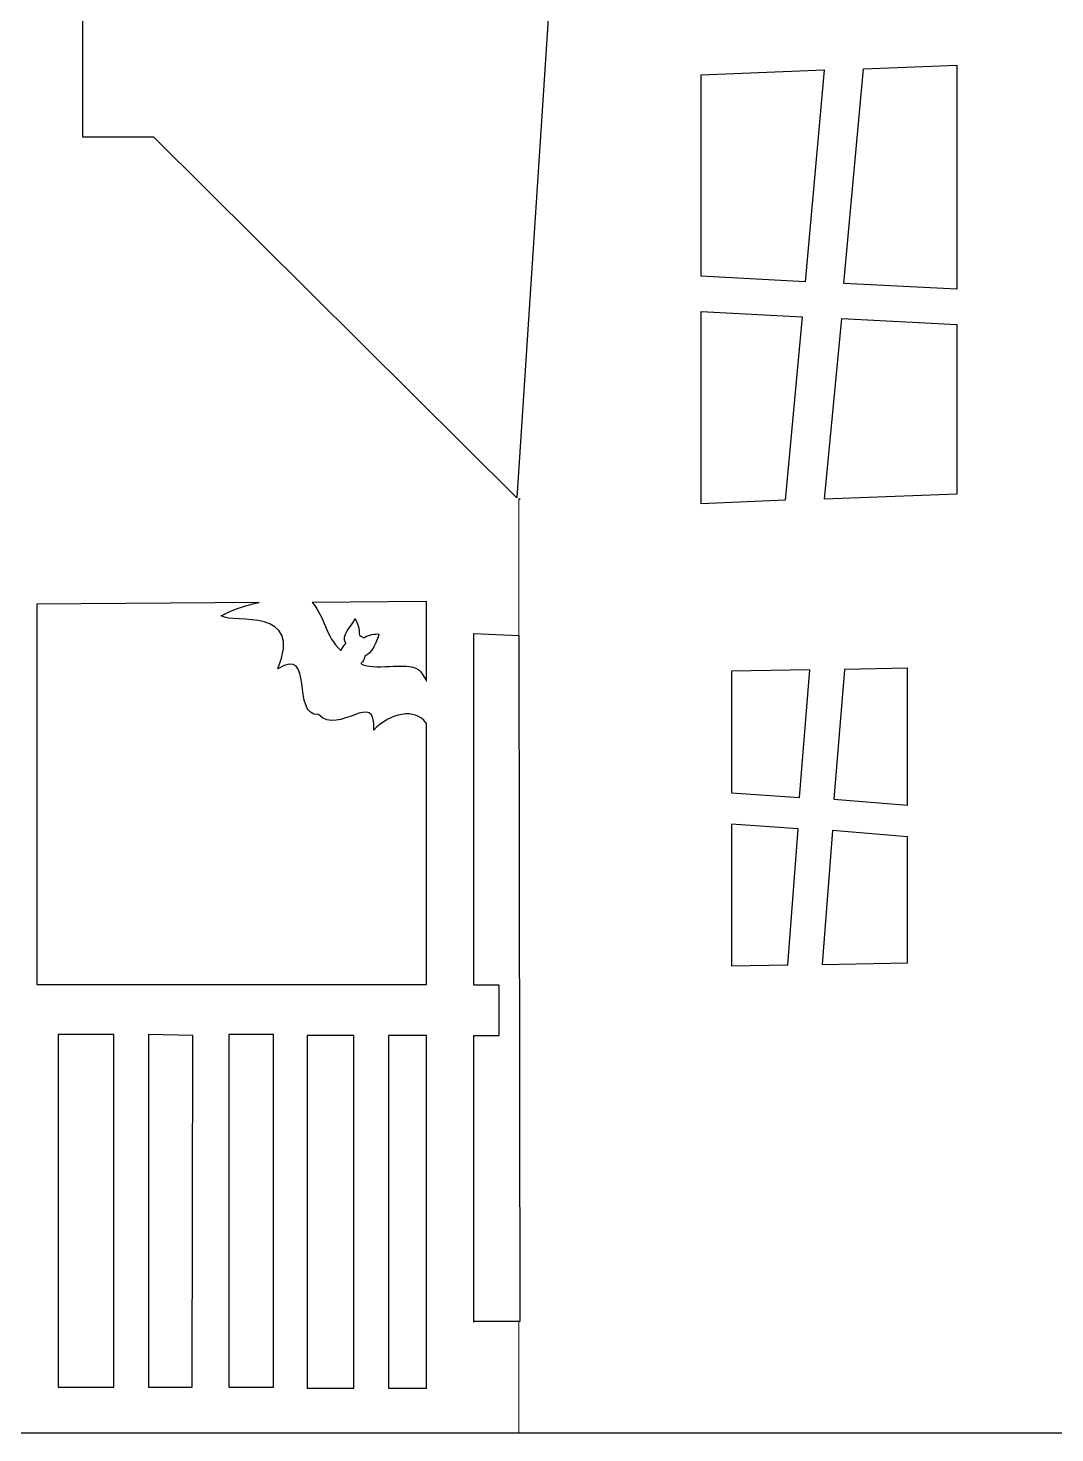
# Model space of a CAD drawing. Header units: centimetres. Extents: x -13.7 to 12.4, y -11.7 to 14.3.
# Drawn here: x -4.67 to 1.09, y 1.58 to 9.47 of the extents above; entities that cross this region are included whole.
import ezdxf

# ---------------------------------------------------------------- set-up
doc = ezdxf.new("R2010")
doc.units = ezdxf.units.CM
doc.header["$MEASUREMENT"] = 0
doc.layers.add('Layer 1', color=7, linetype='Continuous')

msp = doc.modelspace()

# ---------------------------------------------------------------- linework, layer by layer
at = {"layer": 'Layer 1', "color": 250}
for points, knots in [([(-11.33094, 1.58496), (-11.33094, 1.58496), (-11.33094, 2.21488), (-11.33094, 2.21488), (-11.33094, 2.21488), (-11.33094, 2.21488), (-10.29716, 2.21488), (-10.29716, 2.21488), (-10.29716, 2.21488), (-10.29716, 2.21488), (-10.37336, 6.00964), (-10.37336, 6.00964), (-10.37336, 6.00964), (-10.37336, 6.00964), (-10.62736, 6.00964), (-10.62736, 6.00964), (-10.62736, 6.00964), (-10.62736, 6.00964), (-11.3284, 6.00456), (-11.3284, 6.00456), (-11.3284, 6.00456), (-11.3284, 6.00456), (-11.3284, 6.81482), (-11.3284, 6.81482), (-11.3284, 6.81482), (-11.3284, 6.81482), (-10.61466, 6.81482), (-10.61466, 6.81482), (-10.61466, 6.81482), (-10.61466, 6.81482), (-8.60806, 8.85698), (-8.60806, 8.85698), (-8.60806, 8.85698), (-8.60806, 8.85698), (-8.20674, 8.85698), (-8.20674, 8.85698), (-8.20674, 8.85698), (-8.20674, 8.85698), (-8.20674, 10.63752), (-8.20674, 10.63752), (-8.20674, 10.63752), (-8.20674, 10.63752), (-8.636, 10.63498), (-8.636, 10.63498), (-8.636, 10.63498), (-8.636, 10.63498), (-6.27126, 14.19606), (-6.27126, 14.19606), (-6.27126, 14.19606), (-6.27126, 14.19606), (-3.93192, 10.66546), (-3.93192, 10.66546), (-3.93192, 10.66546), (-3.93192, 10.66546), (-4.36118, 10.66292), (-4.36118, 10.66292), (-4.36118, 10.66292), (-4.36118, 10.66292), (-4.36118, 8.85698), (-4.36118, 8.85698), (-4.36118, 8.85698), (-4.36118, 8.85698), (-3.9624, 8.85698), (-3.9624, 8.85698), (-3.9624, 8.85698), (-3.9624, 8.85698), (-1.92532, 6.8326), (-1.92532, 6.8326), (-1.92532, 6.8326), (-1.92532, 6.8326), (-1.7399, 9.69518), (-1.7399, 9.69518), (-1.7399, 9.69518), (-1.7399, 9.69518), (-1.8034, 9.74598), (-1.8034, 9.74598), (-1.8034, 9.74598), (-1.8034, 9.74598), (-2.12598, 9.8933), (-2.12598, 9.8933), (-2.12598, 9.8933), (-2.12598, 9.8933), (-1.21666, 10.37336), (-1.21666, 10.37336), (-1.21666, 10.37336), (-1.21666, 10.37336), (-1.4478, 10.6299), (-1.4478, 10.6299), (-1.4478, 10.6299), (-1.4478, 10.6299), (-0.5715, 11.06424), (-0.5715, 11.06424), (-0.5715, 11.06424), (-0.5715, 11.06424), (-0.78486, 11.30046), (-0.78486, 11.30046), (-0.78486, 11.30046), (-0.78486, 11.30046), (0.12192, 11.80846), (0.12192, 11.80846), (0.12192, 11.80846), (0.12192, 11.80846), (-0.07112, 12.02182), (-0.07112, 12.02182), (-0.07112, 12.02182), (-0.07112, 12.02182), (0.42926, 12.34948), (0.42926, 12.34948), (0.42926, 12.34948), (0.42926, 12.34948), (-0.1016, 12.69746), (-0.1016, 12.69746), (-0.1016, 12.69746), (-0.1016, 12.69746), (-0.0635, 13.18514), (-0.0635, 13.18514), (-0.0635, 13.18514), (-0.0635, 13.18514), (0.08382, 13.79474), (0.08382, 13.79474), (0.08382, 13.79474), (0.08382, 13.79474), (-0.26162, 13.91666), (-0.26162, 13.91666), (-0.26162, 13.91666), (-0.26162, 13.91666), (0.57404, 14.28242), (0.57404, 14.28242), (0.57404, 14.28242), (0.57404, 14.28242), (0.84582, 13.67282), (0.84582, 13.67282), (0.84582, 13.67282), (0.84582, 13.67282), (0.45212, 13.79474), (0.45212, 13.79474), (0.45212, 13.79474), (0.45212, 13.79474), (0.3302, 13.06322), (0.3302, 13.06322), (0.3302, 13.06322), (0.3302, 13.06322), (0.86614, 12.6365), (0.86614, 12.6365), (0.86614, 12.6365), (0.86614, 12.6365), (0.93726, 12.68222), (0.93726, 12.68222), (0.93726, 12.68222), (0.93726, 12.68222), (0.7874, 12.84986), (0.7874, 12.84986), (0.7874, 12.84986), (0.7874, 12.84986), (1.75768, 13.55852), (1.75768, 13.55852), (1.75768, 13.55852), (1.75768, 13.55852), (1.48844, 13.61186), (1.48844, 13.61186), (1.48844, 13.61186), (1.48844, 13.61186), (2.35966, 14.20114), (2.35966, 14.20114), (2.35966, 14.20114), (2.35966, 14.20114), (3.23088, 13.61186), (3.23088, 13.61186), (3.23088, 13.61186), (3.23088, 13.61186), (2.96164, 13.55852), (2.96164, 13.55852), (2.96164, 13.55852), (2.96164, 13.55852), (3.93192, 12.84986), (3.93192, 12.84986), (3.93192, 12.84986), (3.93192, 12.84986), (3.78206, 12.68222), (3.78206, 12.68222), (3.78206, 12.68222), (3.78206, 12.68222), (4.79552, 12.02182), (4.79552, 12.02182), (4.79552, 12.02182), (4.79552, 12.02182), (4.60248, 11.80846), (4.60248, 11.80846), (4.60248, 11.80846), (4.60248, 11.80846), (5.50926, 11.30046), (5.50926, 11.30046), (5.50926, 11.30046), (5.50926, 11.30046), (5.2959, 11.06424), (5.2959, 11.06424), (5.2959, 11.06424), (5.2959, 11.06424), (6.1722, 10.6299), (6.1722, 10.6299), (6.1722, 10.6299), (6.1722, 10.6299), (5.94106, 10.37336), (5.94106, 10.37336), (5.94106, 10.37336), (5.94106, 10.37336), (6.85038, 9.8933), (6.85038, 9.8933), (6.85038, 9.8933), (6.85038, 9.8933), (6.5278, 9.74598), (6.5278, 9.74598), (6.5278, 9.74598), (6.5278, 9.74598), (6.73354, 6.30936), (6.73354, 6.30936), (6.73354, 6.30936), (6.73354, 6.30936), (6.5278, 1.58496), (6.5278, 1.58496), (6.5278, 1.58496), (0.65786, 1.58496), (-5.46354, 1.58496), (-11.33348, 1.58496), (-11.33348, 1.58496), (-11.33348, 1.58496), (-11.33094, 1.58496), (-11.33094, 1.58496)], [0, 0, 0, 0, 0.0172414, 0.0172414, 0.0172414, 0.0172414, 0.0344828, 0.0344828, 0.0344828, 0.0344828, 0.0517241, 0.0517241, 0.0517241, 0.0517241, 0.0689655, 0.0689655, 0.0689655, 0.0689655, 0.0862069, 0.0862069, 0.0862069, 0.0862069, 0.1034483, 0.1034483, 0.1034483, 0.1034483, 0.1206897, 0.1206897, 0.1206897, 0.1206897, 0.137931, 0.137931, 0.137931, 0.137931, 0.1551724, 0.1551724, 0.1551724, 0.1551724, 0.1724138, 0.1724138, 0.1724138, 0.1724138, 0.1896552, 0.1896552, 0.1896552, 0.1896552, 0.2068966, 0.2068966, 0.2068966, 0.2068966, 0.2241379, 0.2241379, 0.2241379, 0.2241379, 0.2413793, 0.2413793, 0.2413793, 0.2413793, 0.2586207, 0.2586207, 0.2586207, 0.2586207, 0.2758621, 0.2758621, 0.2758621, 0.2758621, 0.2931034, 0.2931034, 0.2931034, 0.2931034, 0.3103448, 0.3103448, 0.3103448, 0.3103448, 0.3275862, 0.3275862, 0.3275862, 0.3275862, 0.3448276, 0.3448276, 0.3448276, 0.3448276, 0.362069, 0.362069, 0.362069, 0.362069, 0.3793103, 0.3793103, 0.3793103, 0.3793103, 0.3965517, 0.3965517, 0.3965517, 0.3965517, 0.4137931, 0.4137931, 0.4137931, 0.4137931, 0.4310345, 0.4310345, 0.4310345, 0.4310345, 0.4482759, 0.4482759, 0.4482759, 0.4482759, 0.4655172, 0.4655172, 0.4655172, 0.4655172, 0.4827586, 0.4827586, 0.4827586, 0.4827586, 0.5, 0.5, 0.5, 0.5, 0.5172414, 0.5172414, 0.5172414, 0.5172414, 0.5344828, 0.5344828, 0.5344828, 0.5344828, 0.5517241, 0.5517241, 0.5517241, 0.5517241, 0.5689655, 0.5689655, 0.5689655, 0.5689655, 0.5862069, 0.5862069, 0.5862069, 0.5862069, 0.6034483, 0.6034483, 0.6034483, 0.6034483, 0.6206897, 0.6206897, 0.6206897, 0.6206897, 0.637931, 0.637931, 0.637931, 0.637931, 0.6551724, 0.6551724, 0.6551724, 0.6551724, 0.6724138, 0.6724138, 0.6724138, 0.6724138, 0.6896552, 0.6896552, 0.6896552, 0.6896552, 0.7068966, 0.7068966, 0.7068966, 0.7068966, 0.7241379, 0.7241379, 0.7241379, 0.7241379, 0.7413793, 0.7413793, 0.7413793, 0.7413793, 0.7586207, 0.7586207, 0.7586207, 0.7586207, 0.7758621, 0.7758621, 0.7758621, 0.7758621, 0.7931034, 0.7931034, 0.7931034, 0.7931034, 0.8103448, 0.8103448, 0.8103448, 0.8103448, 0.8275862, 0.8275862, 0.8275862, 0.8275862, 0.8448276, 0.8448276, 0.8448276, 0.8448276, 0.862069, 0.862069, 0.862069, 0.862069, 0.8793103, 0.8793103, 0.8793103, 0.8793103, 0.8965517, 0.8965517, 0.8965517, 0.8965517, 0.9137931, 0.9137931, 0.9137931, 0.9137931, 0.9310345, 0.9310345, 0.9310345, 0.9310345, 0.9482759, 0.9482759, 0.9482759, 0.9482759, 0.9655172, 0.9655172, 0.9655172, 0.9655172, 1, 1, 1, 1]), ([(-0.2032, 9.23544), (-0.2032, 9.23544), (-0.89154, 9.2075), (-0.89154, 9.2075), (-0.89154, 9.2075), (-0.89154, 9.2075), (-0.89154, 8.0772), (-0.89154, 8.0772), (-0.89154, 8.0772), (-0.89154, 8.0772), (-0.30988, 8.04418), (-0.30988, 8.04418), (-0.30988, 8.04418), (-0.30988, 8.04418), (-0.2032, 9.2329), (-0.2032, 9.2329), (-0.2032, 9.2329), (-0.2032, 9.2329), (-0.2032, 9.23544), (-0.2032, 9.23544)], [0, 0, 0, 0, 0.1666667, 0.1666667, 0.1666667, 0.1666667, 0.3333333, 0.3333333, 0.3333333, 0.3333333, 0.5, 0.5, 0.5, 0.5, 0.6666667, 0.6666667, 0.6666667, 0.6666667, 1, 1, 1, 1]), ([(0.54102, 9.26084), (0.54102, 9.26084), (0.01778, 9.24052), (0.01778, 9.24052), (0.01778, 9.24052), (0.01778, 9.24052), (-0.09144, 8.03656), (-0.09144, 8.03656), (-0.09144, 8.03656), (-0.09144, 8.03656), (0.54102, 8.00354), (0.54102, 8.00354), (0.54102, 8.00354), (0.54102, 8.00354), (0.54102, 9.26084), (0.54102, 9.26084)], [0, 0, 0, 0, 0.2, 0.2, 0.2, 0.2, 0.4, 0.4, 0.4, 0.4, 0.6, 0.6, 0.6, 0.6, 1, 1, 1, 1]), ([(-0.89154, 7.87908), (-0.89154, 7.87908), (-0.89154, 6.79958), (-0.89154, 6.79958), (-0.89154, 6.79958), (-0.89154, 6.79958), (-0.42164, 6.8199), (-0.42164, 6.8199), (-0.42164, 6.8199), (-0.42164, 6.8199), (-0.32512, 7.8486), (-0.32512, 7.8486), (-0.32512, 7.8486), (-0.32512, 7.8486), (-0.89154, 7.87908), (-0.89154, 7.87908)], [0, 0, 0, 0, 0.2, 0.2, 0.2, 0.2, 0.4, 0.4, 0.4, 0.4, 0.6, 0.6, 0.6, 0.6, 1, 1, 1, 1]), ([(-0.10414, 7.83844), (-0.10414, 7.83844), (-0.20066, 6.82498), (-0.20066, 6.82498), (-0.20066, 6.82498), (-0.20066, 6.82498), (0.54102, 6.85292), (0.54102, 6.85292), (0.54102, 6.85292), (0.54102, 6.85292), (0.54102, 7.80542), (0.54102, 7.80542), (0.54102, 7.80542), (0.54102, 7.80542), (-0.10414, 7.83844), (-0.10414, 7.83844)], [0, 0, 0, 0, 0.2, 0.2, 0.2, 0.2, 0.4, 0.4, 0.4, 0.4, 0.6, 0.6, 0.6, 0.6, 1, 1, 1, 1]), ([(-1.91262, 6.82498), (-1.91262, 6.82498), (-1.90754, 6.82498), (-1.90754, 6.82498), (-1.90754, 6.82498), (-1.90754, 6.82498), (-1.91262, 6.82498), (-1.91262, 6.82498)], [0, 0, 0, 0, 0.3333333, 0.3333333, 0.3333333, 0.3333333, 1, 1, 1, 1]), ([(-2.43332, 5.56768), (-2.43332, 5.56768), (-2.43332, 4.1021), (-2.43332, 4.1021), (-2.43332, 4.1021), (-2.43332, 4.1021), (-4.61772, 4.1021), (-4.61772, 4.1021), (-4.61772, 4.1021), (-4.61772, 4.1021), (-4.61772, 6.2357), (-4.61772, 6.2357), (-4.61772, 6.2357), (-4.61772, 6.2357), (-3.37058, 6.24586), (-3.37058, 6.24586), (-3.37058, 6.24586), (-3.46964, 6.223), (-3.54076, 6.1976), (-3.58394, 6.16966), (-3.58394, 6.16966), (-3.51028, 6.12394), (-3.12166, 6.22554), (-3.26644, 5.87248), (-3.26644, 5.87248), (-3.05562, 6.0071), (-3.19532, 5.60578), (-3.03784, 5.61594), (-3.03784, 5.61594), (-2.92354, 5.49402), (-2.71526, 5.7658), (-2.72796, 5.52958), (-2.72796, 5.52958), (-2.63906, 5.6261), (-2.49428, 5.65404), (-2.43586, 5.57022), (-2.43586, 5.57022), (-2.43586, 5.57022), (-2.43332, 5.56768), (-2.43332, 5.56768)], [0, 0, 0, 0, 0.0909091, 0.0909091, 0.0909091, 0.0909091, 0.1818182, 0.1818182, 0.1818182, 0.1818182, 0.2727273, 0.2727273, 0.2727273, 0.2727273, 0.3636364, 0.3636364, 0.3636364, 0.3636364, 0.4545455, 0.4545455, 0.4545455, 0.4545455, 0.5454545, 0.5454545, 0.5454545, 0.5454545, 0.6363636, 0.6363636, 0.6363636, 0.6363636, 0.7272727, 0.7272727, 0.7272727, 0.7272727, 0.8181818, 0.8181818, 0.8181818, 0.8181818, 1, 1, 1, 1]), ([(-2.43332, 6.24586), (-2.43332, 6.24586), (-2.43332, 5.8039), (-2.43332, 5.8039), (-2.43332, 5.8039), (-2.44856, 5.83692), (-2.46634, 5.85978), (-2.47904, 5.86994), (-2.47904, 5.86994), (-2.54508, 5.91312), (-2.73812, 5.85978), (-2.80162, 5.90296), (-2.80162, 5.90296), (-2.78638, 5.91566), (-2.7813, 5.92836), (-2.77876, 5.94614), (-2.77876, 5.94614), (-2.74066, 5.95376), (-2.71018, 6.02996), (-2.70002, 6.06806), (-2.70002, 6.06806), (-2.72288, 6.0706), (-2.75336, 6.06552), (-2.78384, 6.04774), (-2.78384, 6.04774), (-2.78384, 6.04774), (-2.80924, 6.06044), (-2.80924, 6.06044), (-2.80924, 6.06044), (-2.80924, 6.10108), (-2.8194, 6.13156), (-2.83464, 6.15442), (-2.83464, 6.15442), (-2.85242, 6.10616), (-2.91592, 6.06552), (-2.88544, 6.01472), (-2.88544, 6.01472), (-2.89052, 6.00964), (-2.90068, 5.99694), (-2.91338, 5.97662), (-2.91338, 5.97662), (-3.00228, 6.05536), (-3.00228, 6.16458), (-3.0734, 6.24586), (-3.0734, 6.24586), (-3.0734, 6.24586), (-2.43332, 6.25094), (-2.43332, 6.25094), (-2.43332, 6.25094), (-2.43332, 6.25094), (-2.43332, 6.24586), (-2.43332, 6.24586)], [0, 0, 0, 0, 0.0714286, 0.0714286, 0.0714286, 0.0714286, 0.1428571, 0.1428571, 0.1428571, 0.1428571, 0.2142857, 0.2142857, 0.2142857, 0.2142857, 0.2857143, 0.2857143, 0.2857143, 0.2857143, 0.3571429, 0.3571429, 0.3571429, 0.3571429, 0.4285714, 0.4285714, 0.4285714, 0.4285714, 0.5, 0.5, 0.5, 0.5, 0.5714286, 0.5714286, 0.5714286, 0.5714286, 0.6428571, 0.6428571, 0.6428571, 0.6428571, 0.7142857, 0.7142857, 0.7142857, 0.7142857, 0.7857143, 0.7857143, 0.7857143, 0.7857143, 0.8571429, 0.8571429, 0.8571429, 0.8571429, 1, 1, 1, 1]), ([(-2.16662, 2.2098), (-2.16662, 2.2098), (-1.91008, 2.2098), (-1.91008, 2.2098), (-1.91008, 2.2098), (-1.91008, 2.2098), (-1.91516, 6.06044), (-1.91516, 6.06044), (-1.91516, 6.06044), (-1.91516, 6.06044), (-2.16662, 6.0706), (-2.16662, 6.0706), (-2.16662, 6.0706), (-2.16662, 6.0706), (-2.16662, 4.09702), (-2.16662, 4.09702), (-2.16662, 4.09702), (-2.16662, 4.09702), (-2.02438, 4.09702), (-2.02438, 4.09702), (-2.02438, 4.09702), (-2.02438, 4.09702), (-2.02438, 3.81508), (-2.02438, 3.81508), (-2.02438, 3.81508), (-2.02438, 3.81508), (-2.16662, 3.81508), (-2.16662, 3.81508), (-2.16662, 3.81508), (-2.16662, 3.81508), (-2.16662, 2.20726), (-2.16662, 2.20726), (-2.16662, 2.20726), (-2.16662, 2.20726), (-2.16662, 2.2098), (-2.16662, 2.2098)], [0, 0, 0, 0, 0.1, 0.1, 0.1, 0.1, 0.2, 0.2, 0.2, 0.2, 0.3, 0.3, 0.3, 0.3, 0.4, 0.4, 0.4, 0.4, 0.5, 0.5, 0.5, 0.5, 0.6, 0.6, 0.6, 0.6, 0.7, 0.7, 0.7, 0.7, 0.8, 0.8, 0.8, 0.8, 1, 1, 1, 1]), ([(-0.72136, 5.85978), (-0.72136, 5.85978), (-0.28194, 5.8674), (-0.28194, 5.8674), (-0.28194, 5.8674), (-0.28194, 5.8674), (-0.34036, 5.15112), (-0.34036, 5.15112), (-0.34036, 5.15112), (-0.34036, 5.15112), (-0.72136, 5.17652), (-0.72136, 5.17652), (-0.72136, 5.17652), (-0.72136, 5.17652), (-0.72136, 5.85724), (-0.72136, 5.85724), (-0.72136, 5.85724), (-0.72136, 5.85724), (-0.72136, 5.85978), (-0.72136, 5.85978)], [0, 0, 0, 0, 0.1666667, 0.1666667, 0.1666667, 0.1666667, 0.3333333, 0.3333333, 0.3333333, 0.3333333, 0.5, 0.5, 0.5, 0.5, 0.6666667, 0.6666667, 0.6666667, 0.6666667, 1, 1, 1, 1]), ([(-0.0889, 5.86994), (-0.0889, 5.86994), (0.26416, 5.87756), (0.26416, 5.87756), (0.26416, 5.87756), (0.26416, 5.87756), (0.26416, 5.10794), (0.26416, 5.10794), (0.26416, 5.10794), (0.26416, 5.10794), (-0.14732, 5.14096), (-0.14732, 5.14096), (-0.14732, 5.14096), (-0.14732, 5.14096), (-0.0889, 5.8674), (-0.0889, 5.8674), (-0.0889, 5.8674), (-0.0889, 5.8674), (-0.0889, 5.86994), (-0.0889, 5.86994)], [0, 0, 0, 0, 0.1666667, 0.1666667, 0.1666667, 0.1666667, 0.3333333, 0.3333333, 0.3333333, 0.3333333, 0.5, 0.5, 0.5, 0.5, 0.6666667, 0.6666667, 0.6666667, 0.6666667, 1, 1, 1, 1]), ([(-0.34798, 4.97332), (-0.34798, 4.97332), (-0.4064, 4.21132), (-0.4064, 4.21132), (-0.4064, 4.21132), (-0.4064, 4.21132), (-0.72136, 4.20624), (-0.72136, 4.20624), (-0.72136, 4.20624), (-0.72136, 4.20624), (-0.72136, 5.00126), (-0.72136, 5.00126), (-0.72136, 5.00126), (-0.72136, 5.00126), (-0.34798, 4.97586), (-0.34798, 4.97586), (-0.34798, 4.97586), (-0.34798, 4.97586), (-0.34798, 4.97332), (-0.34798, 4.97332)], [0, 0, 0, 0, 0.1666667, 0.1666667, 0.1666667, 0.1666667, 0.3333333, 0.3333333, 0.3333333, 0.3333333, 0.5, 0.5, 0.5, 0.5, 0.6666667, 0.6666667, 0.6666667, 0.6666667, 1, 1, 1, 1]), ([(0.26416, 4.93014), (0.26416, 4.93014), (0.26416, 4.22402), (0.26416, 4.22402), (0.26416, 4.22402), (0.26416, 4.22402), (-0.21336, 4.21386), (-0.21336, 4.21386), (-0.21336, 4.21386), (-0.21336, 4.21386), (-0.15494, 4.9657), (-0.15494, 4.9657), (-0.15494, 4.9657), (-0.15494, 4.9657), (0.26416, 4.93014), (0.26416, 4.93014)], [0, 0, 0, 0, 0.2, 0.2, 0.2, 0.2, 0.4, 0.4, 0.4, 0.4, 0.6, 0.6, 0.6, 0.6, 1, 1, 1, 1]), ([(-4.49834, 1.8415), (-4.49834, 1.8415), (-4.49834, 3.82016), (-4.49834, 3.82016), (-4.49834, 3.82016), (-4.49834, 3.82016), (-4.18592, 3.82016), (-4.18592, 3.82016), (-4.18592, 3.82016), (-4.18592, 3.82016), (-4.18592, 1.8415), (-4.18592, 1.8415), (-4.18592, 1.8415), (-4.18592, 1.8415), (-4.49834, 1.8415), (-4.49834, 1.8415)], [0, 0, 0, 0, 0.2, 0.2, 0.2, 0.2, 0.4, 0.4, 0.4, 0.4, 0.6, 0.6, 0.6, 0.6, 1, 1, 1, 1]), ([(-3.99288, 1.8415), (-3.99288, 1.8415), (-3.99288, 3.82016), (-3.99288, 3.82016), (-3.99288, 3.82016), (-3.99288, 3.82016), (-3.74396, 3.81508), (-3.74396, 3.81508), (-3.74396, 3.81508), (-3.74396, 3.81508), (-3.7465, 1.8415), (-3.7465, 1.8415), (-3.7465, 1.8415), (-3.7465, 1.8415), (-3.99288, 1.8415), (-3.99288, 1.8415)], [0, 0, 0, 0, 0.2, 0.2, 0.2, 0.2, 0.4, 0.4, 0.4, 0.4, 0.6, 0.6, 0.6, 0.6, 1, 1, 1, 1]), ([(-3.54076, 1.8415), (-3.54076, 1.8415), (-3.54076, 3.82016), (-3.54076, 3.82016), (-3.54076, 3.82016), (-3.54076, 3.82016), (-3.29184, 3.82016), (-3.29184, 3.82016), (-3.29184, 3.82016), (-3.29184, 3.82016), (-3.29184, 1.8415), (-3.29184, 1.8415), (-3.29184, 1.8415), (-3.29184, 1.8415), (-3.54076, 1.8415), (-3.54076, 1.8415)], [0, 0, 0, 0, 0.2, 0.2, 0.2, 0.2, 0.4, 0.4, 0.4, 0.4, 0.6, 0.6, 0.6, 0.6, 1, 1, 1, 1]), ([(-3.10134, 1.83642), (-3.10134, 1.83642), (-3.10134, 3.81508), (-3.10134, 3.81508), (-3.10134, 3.81508), (-3.10134, 3.81508), (-2.83972, 3.81508), (-2.83972, 3.81508), (-2.83972, 3.81508), (-2.83972, 3.81508), (-2.83972, 1.83642), (-2.83972, 1.83642), (-2.83972, 1.83642), (-2.83972, 1.83642), (-3.10134, 1.83642), (-3.10134, 1.83642)], [0, 0, 0, 0, 0.2, 0.2, 0.2, 0.2, 0.4, 0.4, 0.4, 0.4, 0.6, 0.6, 0.6, 0.6, 1, 1, 1, 1]), ([(-2.64668, 1.83642), (-2.64668, 1.83642), (-2.64668, 3.81508), (-2.64668, 3.81508), (-2.64668, 3.81508), (-2.64668, 3.81508), (-2.43332, 3.81508), (-2.43332, 3.81508), (-2.43332, 3.81508), (-2.43332, 3.81508), (-2.43332, 1.83642), (-2.43332, 1.83642), (-2.43332, 1.83642), (-2.43332, 1.83642), (-2.64668, 1.83642), (-2.64668, 1.83642)], [0, 0, 0, 0, 0.2, 0.2, 0.2, 0.2, 0.4, 0.4, 0.4, 0.4, 0.6, 0.6, 0.6, 0.6, 1, 1, 1, 1])]:
    msp.add_open_spline(points, degree=3, knots=knots, dxfattribs=at)
at = {"layer": 'Layer 1', "color": 250, "lineweight": 18}
for points, knots in [([(-11.33094, 1.58496), (-11.33094, 1.58496), (-11.33094, 2.21488), (-11.33094, 2.21488), (-11.33094, 2.21488), (-11.33094, 2.21488), (-10.29716, 2.21488), (-10.29716, 2.21488), (-10.29716, 2.21488), (-10.29716, 2.21488), (-10.37336, 6.00964), (-10.37336, 6.00964), (-10.37336, 6.00964), (-10.37336, 6.00964), (-10.62736, 6.00964), (-10.62736, 6.00964), (-10.62736, 6.00964), (-10.62736, 6.00964), (-11.3284, 6.00456), (-11.3284, 6.00456), (-11.3284, 6.00456), (-11.3284, 6.00456), (-11.3284, 6.81482), (-11.3284, 6.81482), (-11.3284, 6.81482), (-11.3284, 6.81482), (-10.61466, 6.81482), (-10.61466, 6.81482), (-10.61466, 6.81482), (-10.61466, 6.81482), (-8.60806, 8.85698), (-8.60806, 8.85698), (-8.60806, 8.85698), (-8.60806, 8.85698), (-8.20674, 8.85698), (-8.20674, 8.85698), (-8.20674, 8.85698), (-8.20674, 8.85698), (-8.20674, 10.63752), (-8.20674, 10.63752), (-8.20674, 10.63752), (-8.20674, 10.63752), (-8.636, 10.63498), (-8.636, 10.63498), (-8.636, 10.63498), (-8.636, 10.63498), (-6.27126, 14.19606), (-6.27126, 14.19606), (-6.27126, 14.19606), (-6.27126, 14.19606), (-3.93192, 10.66546), (-3.93192, 10.66546), (-3.93192, 10.66546), (-3.93192, 10.66546), (-4.36118, 10.66292), (-4.36118, 10.66292), (-4.36118, 10.66292), (-4.36118, 10.66292), (-4.36118, 8.85698), (-4.36118, 8.85698), (-4.36118, 8.85698), (-4.36118, 8.85698), (-3.9624, 8.85698), (-3.9624, 8.85698), (-3.9624, 8.85698), (-3.9624, 8.85698), (-1.92532, 6.8326), (-1.92532, 6.8326), (-1.92532, 6.8326), (-1.92532, 6.8326), (-1.7399, 9.69518), (-1.7399, 9.69518), (-1.7399, 9.69518), (-1.7399, 9.69518), (-1.8034, 9.74598), (-1.8034, 9.74598), (-1.8034, 9.74598), (-1.8034, 9.74598), (-2.12598, 9.8933), (-2.12598, 9.8933), (-2.12598, 9.8933), (-2.12598, 9.8933), (-1.21666, 10.37336), (-1.21666, 10.37336), (-1.21666, 10.37336), (-1.21666, 10.37336), (-1.4478, 10.6299), (-1.4478, 10.6299), (-1.4478, 10.6299), (-1.4478, 10.6299), (-0.5715, 11.06424), (-0.5715, 11.06424), (-0.5715, 11.06424), (-0.5715, 11.06424), (-0.78486, 11.30046), (-0.78486, 11.30046), (-0.78486, 11.30046), (-0.78486, 11.30046), (0.12192, 11.80846), (0.12192, 11.80846), (0.12192, 11.80846), (0.12192, 11.80846), (-0.07112, 12.02182), (-0.07112, 12.02182), (-0.07112, 12.02182), (-0.07112, 12.02182), (0.42926, 12.34948), (0.42926, 12.34948), (0.42926, 12.34948), (0.42926, 12.34948), (-0.1016, 12.69746), (-0.1016, 12.69746), (-0.1016, 12.69746), (-0.1016, 12.69746), (-0.0635, 13.18514), (-0.0635, 13.18514), (-0.0635, 13.18514), (-0.0635, 13.18514), (0.08382, 13.79474), (0.08382, 13.79474), (0.08382, 13.79474), (0.08382, 13.79474), (-0.26162, 13.91666), (-0.26162, 13.91666), (-0.26162, 13.91666), (-0.26162, 13.91666), (0.57404, 14.28242), (0.57404, 14.28242), (0.57404, 14.28242), (0.57404, 14.28242), (0.84582, 13.67282), (0.84582, 13.67282), (0.84582, 13.67282), (0.84582, 13.67282), (0.45212, 13.79474), (0.45212, 13.79474), (0.45212, 13.79474), (0.45212, 13.79474), (0.3302, 13.06322), (0.3302, 13.06322), (0.3302, 13.06322), (0.3302, 13.06322), (0.86614, 12.6365), (0.86614, 12.6365), (0.86614, 12.6365), (0.86614, 12.6365), (0.93726, 12.68222), (0.93726, 12.68222), (0.93726, 12.68222), (0.93726, 12.68222), (0.7874, 12.84986), (0.7874, 12.84986), (0.7874, 12.84986), (0.7874, 12.84986), (1.75768, 13.55852), (1.75768, 13.55852), (1.75768, 13.55852), (1.75768, 13.55852), (1.48844, 13.61186), (1.48844, 13.61186), (1.48844, 13.61186), (1.48844, 13.61186), (2.35966, 14.20114), (2.35966, 14.20114), (2.35966, 14.20114), (2.35966, 14.20114), (3.23088, 13.61186), (3.23088, 13.61186), (3.23088, 13.61186), (3.23088, 13.61186), (2.96164, 13.55852), (2.96164, 13.55852), (2.96164, 13.55852), (2.96164, 13.55852), (3.93192, 12.84986), (3.93192, 12.84986), (3.93192, 12.84986), (3.93192, 12.84986), (3.78206, 12.68222), (3.78206, 12.68222), (3.78206, 12.68222), (3.78206, 12.68222), (4.79552, 12.02182), (4.79552, 12.02182), (4.79552, 12.02182), (4.79552, 12.02182), (4.60248, 11.80846), (4.60248, 11.80846), (4.60248, 11.80846), (4.60248, 11.80846), (5.50926, 11.30046), (5.50926, 11.30046), (5.50926, 11.30046), (5.50926, 11.30046), (5.2959, 11.06424), (5.2959, 11.06424), (5.2959, 11.06424), (5.2959, 11.06424), (6.1722, 10.6299), (6.1722, 10.6299), (6.1722, 10.6299), (6.1722, 10.6299), (5.94106, 10.37336), (5.94106, 10.37336), (5.94106, 10.37336), (5.94106, 10.37336), (6.85038, 9.8933), (6.85038, 9.8933), (6.85038, 9.8933), (6.85038, 9.8933), (6.5278, 9.74598), (6.5278, 9.74598), (6.5278, 9.74598), (6.5278, 9.74598), (6.73354, 6.30936), (6.73354, 6.30936), (6.73354, 6.30936), (6.73354, 6.30936), (6.5278, 1.58496), (6.5278, 1.58496), (6.5278, 1.58496), (0.65786, 1.58496), (-5.46354, 1.58496), (-11.33348, 1.58496), (-11.33348, 1.58496), (-11.33348, 1.58496), (-11.33094, 1.58496), (-11.33094, 1.58496)], [0, 0, 0, 0, 0.0172414, 0.0172414, 0.0172414, 0.0172414, 0.0344828, 0.0344828, 0.0344828, 0.0344828, 0.0517241, 0.0517241, 0.0517241, 0.0517241, 0.0689655, 0.0689655, 0.0689655, 0.0689655, 0.0862069, 0.0862069, 0.0862069, 0.0862069, 0.1034483, 0.1034483, 0.1034483, 0.1034483, 0.1206897, 0.1206897, 0.1206897, 0.1206897, 0.137931, 0.137931, 0.137931, 0.137931, 0.1551724, 0.1551724, 0.1551724, 0.1551724, 0.1724138, 0.1724138, 0.1724138, 0.1724138, 0.1896552, 0.1896552, 0.1896552, 0.1896552, 0.2068966, 0.2068966, 0.2068966, 0.2068966, 0.2241379, 0.2241379, 0.2241379, 0.2241379, 0.2413793, 0.2413793, 0.2413793, 0.2413793, 0.2586207, 0.2586207, 0.2586207, 0.2586207, 0.2758621, 0.2758621, 0.2758621, 0.2758621, 0.2931034, 0.2931034, 0.2931034, 0.2931034, 0.3103448, 0.3103448, 0.3103448, 0.3103448, 0.3275862, 0.3275862, 0.3275862, 0.3275862, 0.3448276, 0.3448276, 0.3448276, 0.3448276, 0.362069, 0.362069, 0.362069, 0.362069, 0.3793103, 0.3793103, 0.3793103, 0.3793103, 0.3965517, 0.3965517, 0.3965517, 0.3965517, 0.4137931, 0.4137931, 0.4137931, 0.4137931, 0.4310345, 0.4310345, 0.4310345, 0.4310345, 0.4482759, 0.4482759, 0.4482759, 0.4482759, 0.4655172, 0.4655172, 0.4655172, 0.4655172, 0.4827586, 0.4827586, 0.4827586, 0.4827586, 0.5, 0.5, 0.5, 0.5, 0.5172414, 0.5172414, 0.5172414, 0.5172414, 0.5344828, 0.5344828, 0.5344828, 0.5344828, 0.5517241, 0.5517241, 0.5517241, 0.5517241, 0.5689655, 0.5689655, 0.5689655, 0.5689655, 0.5862069, 0.5862069, 0.5862069, 0.5862069, 0.6034483, 0.6034483, 0.6034483, 0.6034483, 0.6206897, 0.6206897, 0.6206897, 0.6206897, 0.637931, 0.637931, 0.637931, 0.637931, 0.6551724, 0.6551724, 0.6551724, 0.6551724, 0.6724138, 0.6724138, 0.6724138, 0.6724138, 0.6896552, 0.6896552, 0.6896552, 0.6896552, 0.7068966, 0.7068966, 0.7068966, 0.7068966, 0.7241379, 0.7241379, 0.7241379, 0.7241379, 0.7413793, 0.7413793, 0.7413793, 0.7413793, 0.7586207, 0.7586207, 0.7586207, 0.7586207, 0.7758621, 0.7758621, 0.7758621, 0.7758621, 0.7931034, 0.7931034, 0.7931034, 0.7931034, 0.8103448, 0.8103448, 0.8103448, 0.8103448, 0.8275862, 0.8275862, 0.8275862, 0.8275862, 0.8448276, 0.8448276, 0.8448276, 0.8448276, 0.862069, 0.862069, 0.862069, 0.862069, 0.8793103, 0.8793103, 0.8793103, 0.8793103, 0.8965517, 0.8965517, 0.8965517, 0.8965517, 0.9137931, 0.9137931, 0.9137931, 0.9137931, 0.9310345, 0.9310345, 0.9310345, 0.9310345, 0.9482759, 0.9482759, 0.9482759, 0.9482759, 0.9655172, 0.9655172, 0.9655172, 0.9655172, 1, 1, 1, 1]), ([(-0.2032, 9.23544), (-0.2032, 9.23544), (-0.89154, 9.2075), (-0.89154, 9.2075), (-0.89154, 9.2075), (-0.89154, 9.2075), (-0.89154, 8.0772), (-0.89154, 8.0772), (-0.89154, 8.0772), (-0.89154, 8.0772), (-0.30988, 8.04418), (-0.30988, 8.04418), (-0.30988, 8.04418), (-0.30988, 8.04418), (-0.2032, 9.2329), (-0.2032, 9.2329), (-0.2032, 9.2329), (-0.2032, 9.2329), (-0.2032, 9.23544), (-0.2032, 9.23544)], [0, 0, 0, 0, 0.1666667, 0.1666667, 0.1666667, 0.1666667, 0.3333333, 0.3333333, 0.3333333, 0.3333333, 0.5, 0.5, 0.5, 0.5, 0.6666667, 0.6666667, 0.6666667, 0.6666667, 1, 1, 1, 1]), ([(0.54102, 9.26084), (0.54102, 9.26084), (0.01778, 9.24052), (0.01778, 9.24052), (0.01778, 9.24052), (0.01778, 9.24052), (-0.09144, 8.03656), (-0.09144, 8.03656), (-0.09144, 8.03656), (-0.09144, 8.03656), (0.54102, 8.00354), (0.54102, 8.00354), (0.54102, 8.00354), (0.54102, 8.00354), (0.54102, 9.26084), (0.54102, 9.26084)], [0, 0, 0, 0, 0.2, 0.2, 0.2, 0.2, 0.4, 0.4, 0.4, 0.4, 0.6, 0.6, 0.6, 0.6, 1, 1, 1, 1]), ([(-0.89154, 7.87908), (-0.89154, 7.87908), (-0.89154, 6.79958), (-0.89154, 6.79958), (-0.89154, 6.79958), (-0.89154, 6.79958), (-0.42164, 6.8199), (-0.42164, 6.8199), (-0.42164, 6.8199), (-0.42164, 6.8199), (-0.32512, 7.8486), (-0.32512, 7.8486), (-0.32512, 7.8486), (-0.32512, 7.8486), (-0.89154, 7.87908), (-0.89154, 7.87908)], [0, 0, 0, 0, 0.2, 0.2, 0.2, 0.2, 0.4, 0.4, 0.4, 0.4, 0.6, 0.6, 0.6, 0.6, 1, 1, 1, 1]), ([(-0.10414, 7.83844), (-0.10414, 7.83844), (-0.20066, 6.82498), (-0.20066, 6.82498), (-0.20066, 6.82498), (-0.20066, 6.82498), (0.54102, 6.85292), (0.54102, 6.85292), (0.54102, 6.85292), (0.54102, 6.85292), (0.54102, 7.80542), (0.54102, 7.80542), (0.54102, 7.80542), (0.54102, 7.80542), (-0.10414, 7.83844), (-0.10414, 7.83844)], [0, 0, 0, 0, 0.2, 0.2, 0.2, 0.2, 0.4, 0.4, 0.4, 0.4, 0.6, 0.6, 0.6, 0.6, 1, 1, 1, 1]), ([(-2.43332, 5.56768), (-2.43332, 5.56768), (-2.43332, 4.1021), (-2.43332, 4.1021), (-2.43332, 4.1021), (-2.43332, 4.1021), (-4.61772, 4.1021), (-4.61772, 4.1021), (-4.61772, 4.1021), (-4.61772, 4.1021), (-4.61772, 6.2357), (-4.61772, 6.2357), (-4.61772, 6.2357), (-4.61772, 6.2357), (-3.37058, 6.24586), (-3.37058, 6.24586), (-3.37058, 6.24586), (-3.46964, 6.223), (-3.54076, 6.1976), (-3.58394, 6.16966), (-3.58394, 6.16966), (-3.51028, 6.12394), (-3.12166, 6.22554), (-3.26644, 5.87248), (-3.26644, 5.87248), (-3.05562, 6.0071), (-3.19532, 5.60578), (-3.03784, 5.61594), (-3.03784, 5.61594), (-2.92354, 5.49402), (-2.71526, 5.7658), (-2.72796, 5.52958), (-2.72796, 5.52958), (-2.63906, 5.6261), (-2.49428, 5.65404), (-2.43586, 5.57022), (-2.43586, 5.57022), (-2.43586, 5.57022), (-2.43332, 5.56768), (-2.43332, 5.56768)], [0, 0, 0, 0, 0.0909091, 0.0909091, 0.0909091, 0.0909091, 0.1818182, 0.1818182, 0.1818182, 0.1818182, 0.2727273, 0.2727273, 0.2727273, 0.2727273, 0.3636364, 0.3636364, 0.3636364, 0.3636364, 0.4545455, 0.4545455, 0.4545455, 0.4545455, 0.5454545, 0.5454545, 0.5454545, 0.5454545, 0.6363636, 0.6363636, 0.6363636, 0.6363636, 0.7272727, 0.7272727, 0.7272727, 0.7272727, 0.8181818, 0.8181818, 0.8181818, 0.8181818, 1, 1, 1, 1]), ([(-2.43332, 6.24586), (-2.43332, 6.24586), (-2.43332, 5.8039), (-2.43332, 5.8039), (-2.43332, 5.8039), (-2.44856, 5.83692), (-2.46634, 5.85978), (-2.47904, 5.86994), (-2.47904, 5.86994), (-2.54508, 5.91312), (-2.73812, 5.85978), (-2.80162, 5.90296), (-2.80162, 5.90296), (-2.78638, 5.91566), (-2.7813, 5.92836), (-2.77876, 5.94614), (-2.77876, 5.94614), (-2.74066, 5.95376), (-2.71018, 6.02996), (-2.70002, 6.06806), (-2.70002, 6.06806), (-2.72288, 6.0706), (-2.75336, 6.06552), (-2.78384, 6.04774), (-2.78384, 6.04774), (-2.78384, 6.04774), (-2.80924, 6.06044), (-2.80924, 6.06044), (-2.80924, 6.06044), (-2.80924, 6.10108), (-2.8194, 6.13156), (-2.83464, 6.15442), (-2.83464, 6.15442), (-2.85242, 6.10616), (-2.91592, 6.06552), (-2.88544, 6.01472), (-2.88544, 6.01472), (-2.89052, 6.00964), (-2.90068, 5.99694), (-2.91338, 5.97662), (-2.91338, 5.97662), (-3.00228, 6.05536), (-3.00228, 6.16458), (-3.0734, 6.24586), (-3.0734, 6.24586), (-3.0734, 6.24586), (-2.43332, 6.25094), (-2.43332, 6.25094), (-2.43332, 6.25094), (-2.43332, 6.25094), (-2.43332, 6.24586), (-2.43332, 6.24586)], [0, 0, 0, 0, 0.0714286, 0.0714286, 0.0714286, 0.0714286, 0.1428571, 0.1428571, 0.1428571, 0.1428571, 0.2142857, 0.2142857, 0.2142857, 0.2142857, 0.2857143, 0.2857143, 0.2857143, 0.2857143, 0.3571429, 0.3571429, 0.3571429, 0.3571429, 0.4285714, 0.4285714, 0.4285714, 0.4285714, 0.5, 0.5, 0.5, 0.5, 0.5714286, 0.5714286, 0.5714286, 0.5714286, 0.6428571, 0.6428571, 0.6428571, 0.6428571, 0.7142857, 0.7142857, 0.7142857, 0.7142857, 0.7857143, 0.7857143, 0.7857143, 0.7857143, 0.8571429, 0.8571429, 0.8571429, 0.8571429, 1, 1, 1, 1]), ([(-2.16662, 2.2098), (-2.16662, 2.2098), (-1.91008, 2.2098), (-1.91008, 2.2098), (-1.91008, 2.2098), (-1.91008, 2.2098), (-1.91516, 6.06044), (-1.91516, 6.06044), (-1.91516, 6.06044), (-1.91516, 6.06044), (-2.16662, 6.0706), (-2.16662, 6.0706), (-2.16662, 6.0706), (-2.16662, 6.0706), (-2.16662, 4.09702), (-2.16662, 4.09702), (-2.16662, 4.09702), (-2.16662, 4.09702), (-2.02438, 4.09702), (-2.02438, 4.09702), (-2.02438, 4.09702), (-2.02438, 4.09702), (-2.02438, 3.81508), (-2.02438, 3.81508), (-2.02438, 3.81508), (-2.02438, 3.81508), (-2.16662, 3.81508), (-2.16662, 3.81508), (-2.16662, 3.81508), (-2.16662, 3.81508), (-2.16662, 2.20726), (-2.16662, 2.20726), (-2.16662, 2.20726), (-2.16662, 2.20726), (-2.16662, 2.2098), (-2.16662, 2.2098)], [0, 0, 0, 0, 0.1, 0.1, 0.1, 0.1, 0.2, 0.2, 0.2, 0.2, 0.3, 0.3, 0.3, 0.3, 0.4, 0.4, 0.4, 0.4, 0.5, 0.5, 0.5, 0.5, 0.6, 0.6, 0.6, 0.6, 0.7, 0.7, 0.7, 0.7, 0.8, 0.8, 0.8, 0.8, 1, 1, 1, 1]), ([(-0.72136, 5.85978), (-0.72136, 5.85978), (-0.28194, 5.8674), (-0.28194, 5.8674), (-0.28194, 5.8674), (-0.28194, 5.8674), (-0.34036, 5.15112), (-0.34036, 5.15112), (-0.34036, 5.15112), (-0.34036, 5.15112), (-0.72136, 5.17652), (-0.72136, 5.17652), (-0.72136, 5.17652), (-0.72136, 5.17652), (-0.72136, 5.85724), (-0.72136, 5.85724), (-0.72136, 5.85724), (-0.72136, 5.85724), (-0.72136, 5.85978), (-0.72136, 5.85978)], [0, 0, 0, 0, 0.1666667, 0.1666667, 0.1666667, 0.1666667, 0.3333333, 0.3333333, 0.3333333, 0.3333333, 0.5, 0.5, 0.5, 0.5, 0.6666667, 0.6666667, 0.6666667, 0.6666667, 1, 1, 1, 1]), ([(-0.0889, 5.86994), (-0.0889, 5.86994), (0.26416, 5.87756), (0.26416, 5.87756), (0.26416, 5.87756), (0.26416, 5.87756), (0.26416, 5.10794), (0.26416, 5.10794), (0.26416, 5.10794), (0.26416, 5.10794), (-0.14732, 5.14096), (-0.14732, 5.14096), (-0.14732, 5.14096), (-0.14732, 5.14096), (-0.0889, 5.8674), (-0.0889, 5.8674), (-0.0889, 5.8674), (-0.0889, 5.8674), (-0.0889, 5.86994), (-0.0889, 5.86994)], [0, 0, 0, 0, 0.1666667, 0.1666667, 0.1666667, 0.1666667, 0.3333333, 0.3333333, 0.3333333, 0.3333333, 0.5, 0.5, 0.5, 0.5, 0.6666667, 0.6666667, 0.6666667, 0.6666667, 1, 1, 1, 1]), ([(-0.34798, 4.97332), (-0.34798, 4.97332), (-0.4064, 4.21132), (-0.4064, 4.21132), (-0.4064, 4.21132), (-0.4064, 4.21132), (-0.72136, 4.20624), (-0.72136, 4.20624), (-0.72136, 4.20624), (-0.72136, 4.20624), (-0.72136, 5.00126), (-0.72136, 5.00126), (-0.72136, 5.00126), (-0.72136, 5.00126), (-0.34798, 4.97586), (-0.34798, 4.97586), (-0.34798, 4.97586), (-0.34798, 4.97586), (-0.34798, 4.97332), (-0.34798, 4.97332)], [0, 0, 0, 0, 0.1666667, 0.1666667, 0.1666667, 0.1666667, 0.3333333, 0.3333333, 0.3333333, 0.3333333, 0.5, 0.5, 0.5, 0.5, 0.6666667, 0.6666667, 0.6666667, 0.6666667, 1, 1, 1, 1]), ([(0.26416, 4.93014), (0.26416, 4.93014), (0.26416, 4.22402), (0.26416, 4.22402), (0.26416, 4.22402), (0.26416, 4.22402), (-0.21336, 4.21386), (-0.21336, 4.21386), (-0.21336, 4.21386), (-0.21336, 4.21386), (-0.15494, 4.9657), (-0.15494, 4.9657), (-0.15494, 4.9657), (-0.15494, 4.9657), (0.26416, 4.93014), (0.26416, 4.93014)], [0, 0, 0, 0, 0.2, 0.2, 0.2, 0.2, 0.4, 0.4, 0.4, 0.4, 0.6, 0.6, 0.6, 0.6, 1, 1, 1, 1]), ([(-4.49834, 1.8415), (-4.49834, 1.8415), (-4.49834, 3.82016), (-4.49834, 3.82016), (-4.49834, 3.82016), (-4.49834, 3.82016), (-4.18592, 3.82016), (-4.18592, 3.82016), (-4.18592, 3.82016), (-4.18592, 3.82016), (-4.18592, 1.8415), (-4.18592, 1.8415), (-4.18592, 1.8415), (-4.18592, 1.8415), (-4.49834, 1.8415), (-4.49834, 1.8415)], [0, 0, 0, 0, 0.2, 0.2, 0.2, 0.2, 0.4, 0.4, 0.4, 0.4, 0.6, 0.6, 0.6, 0.6, 1, 1, 1, 1]), ([(-3.99288, 1.8415), (-3.99288, 1.8415), (-3.99288, 3.82016), (-3.99288, 3.82016), (-3.99288, 3.82016), (-3.99288, 3.82016), (-3.74396, 3.81508), (-3.74396, 3.81508), (-3.74396, 3.81508), (-3.74396, 3.81508), (-3.7465, 1.8415), (-3.7465, 1.8415), (-3.7465, 1.8415), (-3.7465, 1.8415), (-3.99288, 1.8415), (-3.99288, 1.8415)], [0, 0, 0, 0, 0.2, 0.2, 0.2, 0.2, 0.4, 0.4, 0.4, 0.4, 0.6, 0.6, 0.6, 0.6, 1, 1, 1, 1]), ([(-3.54076, 1.8415), (-3.54076, 1.8415), (-3.54076, 3.82016), (-3.54076, 3.82016), (-3.54076, 3.82016), (-3.54076, 3.82016), (-3.29184, 3.82016), (-3.29184, 3.82016), (-3.29184, 3.82016), (-3.29184, 3.82016), (-3.29184, 1.8415), (-3.29184, 1.8415), (-3.29184, 1.8415), (-3.29184, 1.8415), (-3.54076, 1.8415), (-3.54076, 1.8415)], [0, 0, 0, 0, 0.2, 0.2, 0.2, 0.2, 0.4, 0.4, 0.4, 0.4, 0.6, 0.6, 0.6, 0.6, 1, 1, 1, 1]), ([(-3.10134, 1.83642), (-3.10134, 1.83642), (-3.10134, 3.81508), (-3.10134, 3.81508), (-3.10134, 3.81508), (-3.10134, 3.81508), (-2.83972, 3.81508), (-2.83972, 3.81508), (-2.83972, 3.81508), (-2.83972, 3.81508), (-2.83972, 1.83642), (-2.83972, 1.83642), (-2.83972, 1.83642), (-2.83972, 1.83642), (-3.10134, 1.83642), (-3.10134, 1.83642)], [0, 0, 0, 0, 0.2, 0.2, 0.2, 0.2, 0.4, 0.4, 0.4, 0.4, 0.6, 0.6, 0.6, 0.6, 1, 1, 1, 1]), ([(-2.64668, 1.83642), (-2.64668, 1.83642), (-2.64668, 3.81508), (-2.64668, 3.81508), (-2.64668, 3.81508), (-2.64668, 3.81508), (-2.43332, 3.81508), (-2.43332, 3.81508), (-2.43332, 3.81508), (-2.43332, 3.81508), (-2.43332, 1.83642), (-2.43332, 1.83642), (-2.43332, 1.83642), (-2.43332, 1.83642), (-2.64668, 1.83642), (-2.64668, 1.83642)], [0, 0, 0, 0, 0.2, 0.2, 0.2, 0.2, 0.4, 0.4, 0.4, 0.4, 0.6, 0.6, 0.6, 0.6, 1, 1, 1, 1])]:
    msp.add_open_spline(points, degree=3, knots=knots, dxfattribs=at)
at = {"layer": 'Layer 1', "color": 240, "lineweight": 18}
for points in [[(-1.91516, 6.06298), (-1.91516, 6.06298), (-1.91516, 6.82752), (-1.91516, 6.82752), (-1.91516, 6.82752), (-1.91516, 6.82752), (-1.91008, 6.82752), (-1.91008, 6.82752)], [(-1.91516, 1.58496), (-1.91516, 1.58496), (-1.91516, 2.21234), (-1.91516, 2.21234), (-1.91516, 2.21234), (-1.91516, 2.21234), (-1.91008, 2.21234), (-1.91008, 2.21234)]]:
    msp.add_open_spline(points, degree=3, knots=[0, 0, 0, 0, 0.3333333, 0.3333333, 0.3333333, 0.3333333, 1, 1, 1, 1], dxfattribs=at)
at = {"layer": 'Layer 1', "color": 250, "lineweight": 18}
msp.add_open_spline([(-1.91262, 6.82498), (-1.91262, 6.82498), (-1.90754, 6.82498), (-1.90754, 6.82498)], degree=3, dxfattribs=at)

doc.saveas('drawing.dxf')
